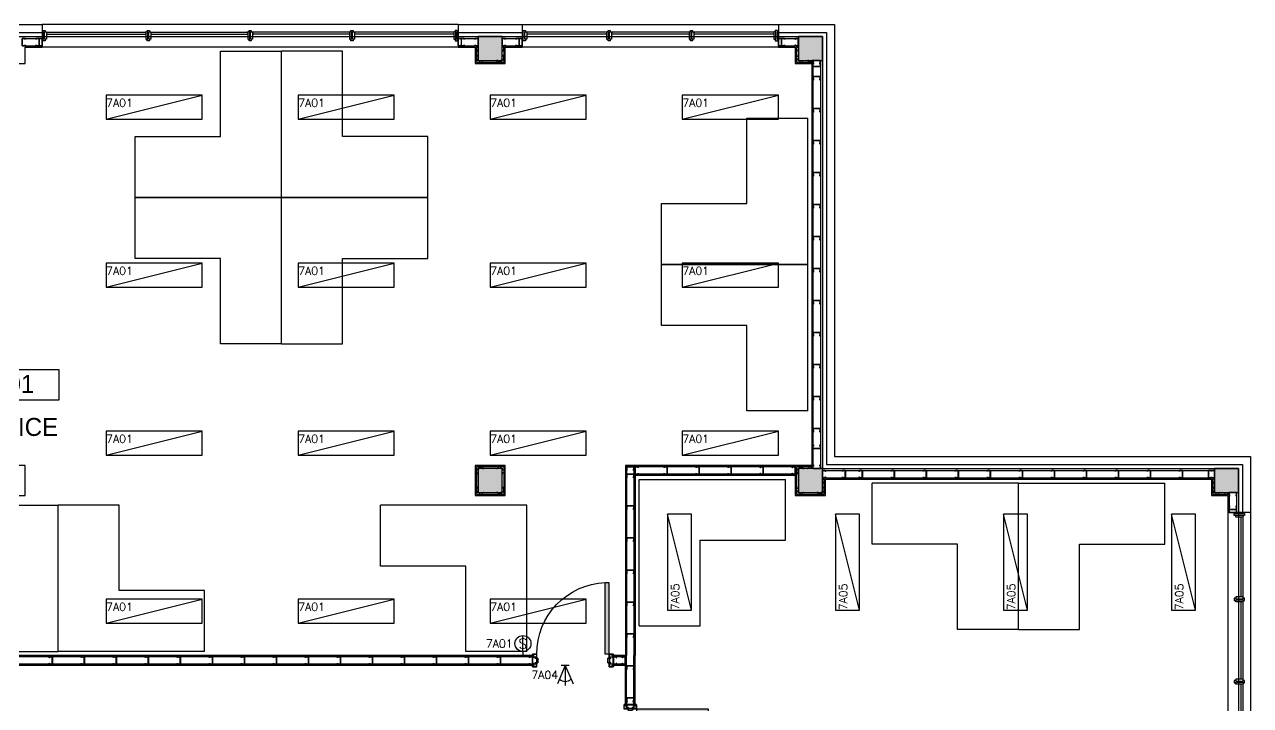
# Model space of a CAD drawing. Header units: millimetres. Extents: x 5414 to 278894, y 4264 to 146383.
# Drawn here: x 27094 to 42414, y 23489 to 32001 of the extents above; entities that cross this region are included whole.
import ezdxf
from ezdxf.enums import TextEntityAlignment as Align

# ---------------------------------------------------------------- set-up
doc = ezdxf.new("R2010")
doc.units = ezdxf.units.MM
doc.linetypes.add('Commercial Base Plan$0$ACAD_ISO02W100', pattern=[15, 12, -3])
for name, color, linetype in [('Commercial Base Plan$0$A-DR-INT', 6, 'Continuous'), ('Commercial Base Plan$0$A-GL-RMS-IDN', 6, 'Continuous'), ('Commercial Base Plan$0$A-PL-LAY-S', 6, 'Continuous'), ('Commercial Base Plan$0$I-FU-DSK', 6, 'Continuous'), ('E-NL-CLG-SYM', 5, 'Continuous')]:
    doc.layers.add(name, color=color, linetype=linetype)
doc.styles.add('Commercial Base Plan$0$STYLUS BT', font='stylu.ttf')
doc.styles.add('ROMANS 100', font='romans.shx', dxfattribs={"height": 100})
doc.styles.add('ROMANS 125', font='romans.shx', dxfattribs={"height": 125})

# ---------------------------------------------------------------- blocks, each defined once
blk = doc.blocks.new('*U146')
blk.add_line((0, -300), (1200, 0))
blk.add_lwpolyline([(0, -300), (1200, -300), (1200, 0), (0, 0)], close=True)
at = {"style": 'ROMANS 100'}
blk.add_attdef('CIRCUIT', text='', height=100, dxfattribs=at).set_placement((0, -46), align=Align.TOP_LEFT)
at = {"style": 'ROMANS 100', "flags": 1}
for tag, p in [('ROOM', (0, -198)), ('SPECIAL', (0, -351))]:
    blk.add_attdef(tag, text='', height=100, dxfattribs=at).set_placement(p, align=Align.TOP_LEFT)
blk = doc.blocks.new('*U87')
for p, q in [((-50, 0), (50, 0)), ((0, -50), (0, 0)), ((0, -50), (0, -250))]:
    blk.add_line(p, q)
blk.add_circle((0, -150), 100)
at = {"style": 'ROMANS 125'}
blk.add_text('S', height=125, dxfattribs=at).set_placement((0, -150), align=Align.MIDDLE_CENTER)
at = {"style": 'ROMANS 100'}
blk.add_attdef('CIRCUIT', text='', height=100, dxfattribs=at).set_placement((-384, -211), align=Align.TOP_CENTER)
at = {"style": 'ROMANS 100', "flags": 1}
for tag, p in [('ROOM', (-384, -373)), ('SPECIAL', (-384, -535))]:
    blk.add_attdef(tag, text='', height=100, dxfattribs=at).set_placement(p, align=Align.TOP_CENTER)
blk = doc.blocks.new('PASSIVE INFRARED DETECTOR')
for p, q in [((0, 0), (-96, 231)), ((0, 0), (0, 250)), ((0, 0), (96, 231)), ((-50, 0), (50, 0))]:
    blk.add_line(p, q)
blk.add_arc((0, 100), 100, 45, 135)
at = {"style": 'ROMANS 100'}
blk.add_attdef('CIRCUIT', text='', height=100, dxfattribs=at).set_placement((31, -39), align=Align.TOP_CENTER)
at = {"style": 'ROMANS 100', "flags": 1}
for tag, p in [('SPECIAL', (31, -274)), ('ROOM', (31, -164))]:
    blk.add_attdef(tag, text='', height=100, dxfattribs=at).set_placement(p, align=Align.TOP_CENTER)
blk = doc.blocks.new('Commercial Base Plan$0$wbC_Stud 92x38')
blk.add_lwpolyline([(-13, 38), (-3, 38, -0.414214), (0, 35), (0, 3, -0.414214), (-3, 0), (-89, 0, -0.414214), (-92, 3), (-92, 35, -0.414214), (-89, 38), (-79, 38), (-79, 37), (-89, 37, 0.414214), (-91, 35), (-91, 3, 0.414214), (-89, 1), (-3, 1, 0.414214), (-1, 3), (-1, 35, 0.414214), (-3, 37), (-13, 37)], format="xyb", close=True)
blk = doc.blocks.new('Commercial Base Plan$0$wbFurringChanel 70x22')
blk.add_lwpolyline([(5, 3), (0, 3, 0.414214), (0, 2), (0, 0, 0.414214), (0, 0), (16, 0, 0.394412), (16, 0), (17, 22, -0.394412), (18, 22), (18, 22, -0.198912), (19, 22), (19, 21, 0.198912), (19, 21), (51, 21), (51, 21, 0.198912), (51, 21), (51, 22, -0.198912), (52, 22), (52, 22, -0.394412), (53, 22), (54, 0, 0.394412), (54, 0), (70, 0, 0.414214), (70, 0), (70, 2, 0.414214), (70, 2), (65, 2)], format="xyb")
blk = doc.blocks.new('Commercial Base Plan$0$wbAluminJamb 127x44.5')
for p, q in [((-109.5, 39.25), (-127, 39.25)), ((-22.5, 56.5), (-17.5, 51.5)), ((0, 39.25), (-17.5, 39.25))]:
    blk.add_line(p, q)
at = {"color": 5}
for p, q in [((-47.5, 56.5), (-47.5, 66.5)), ((-22.5, 56.5), (-22.5, 66.5))]:
    blk.add_line(p, q, dxfattribs=at)
for points in [[(-127, 39.25), (-127, 12), (0, 12), (0, 39.25)], [(-22.5, 56.5), (-109.5, 56.5), (-109.5, 31.5), (-17.5, 31.5), (-17.5, 51.5)]]:
    blk.add_lwpolyline(points)
blk = doc.blocks.new('Commercial Base Plan$0$wbAluminMulion 127x44.5')
for p, q in [((-109.5, 13.625), (-127, 13.625)), ((-22.5, 30.875), (-17.5, 25.875)), ((0, 13.625), (-17.5, 13.625)), ((-22.5, -30.875), (-17.5, -25.875))]:
    blk.add_line(p, q)
at = {"color": 5}
for p, q in [((-47.5, 30.875), (-47.5, 40.875)), ((-22.5, 30.875), (-22.5, 40.875)), ((-47.5, -30.875), (-47.5, -40.875)), ((-22.5, -30.875), (-22.5, -40.875))]:
    blk.add_line(p, q, dxfattribs=at)
for points in [[(-127, 13.625), (-127, -13.625), (-109.5, -13.625)], [(-22.5, 30.875), (-109.5, 30.875), (-109.5, 5.875), (-17.5, 5.875), (-17.5, 25.875)], [(-17.5, -13.625), (0, -13.625), (0, 13.625)], [(-22.5, -30.875), (-109.5, -30.875), (-109.5, -5.875), (-17.5, -5.875), (-17.5, -25.875)]]:
    blk.add_lwpolyline(points)
blk = doc.blocks.new('Commercial Base Plan$0$wbW02Plan_3176x127(ro3200)')
for p, q in [((-3143.5, -22.5), (-2145.375, -22.5)), ((-3143.5, -47.5), (-2145.375, -47.5)), ((-2083.625, -22.5), (-1116.375, -22.5)), ((-2083.625, -47.5), (-1116.375, -47.5)), ((-1054.625, -22.5), (-56.5, -22.5)), ((-1054.625, -47.5), (-56.5, -47.5))]:
    blk.add_line(p, q)
at = {"rotation": 90}
for name, p in [('Commercial Base Plan$0$wbAluminMulion 127x44.5', (-2114.5, 0)), ('Commercial Base Plan$0$wbAluminMulion 127x44.5', (-1085.5, 0)), ('Commercial Base Plan$0$wbAluminJamb 127x44.5', (0, 0))]:
    blk.add_blockref(name, p, dxfattribs=at)
at = {"xscale": -1, "rotation": 270}
blk.add_blockref('Commercial Base Plan$0$wbAluminJamb 127x44.5', (-3200, 0), dxfattribs=at)
blk = doc.blocks.new('Commercial Base Plan$0$wbW01Plan_5176x127(ro5200)')
for p, q in [((-5143.5, -22.5), (-3902.625, -22.5)), ((-5143.5, -47.5), (-3902.625, -47.5)), ((-3840.875, -22.5), (-2630.875, -22.5)), ((-3840.875, -47.5), (-2630.875, -47.5)), ((-1359.125, -22.5), (-2569.125, -22.5)), ((-1359.125, -47.5), (-2569.125, -47.5)), ((-56.5, -22.5), (-1297.375, -22.5)), ((-56.5, -47.5), (-1297.375, -47.5))]:
    blk.add_line(p, q)
at = {"rotation": 90}
for name, p in [('Commercial Base Plan$0$wbAluminMulion 127x44.5', (-3871.75, 0)), ('Commercial Base Plan$0$wbAluminMulion 127x44.5', (-2600, 0)), ('Commercial Base Plan$0$wbAluminMulion 127x44.5', (-1328.25, 0)), ('Commercial Base Plan$0$wbAluminJamb 127x44.5', (0, 0))]:
    blk.add_blockref(name, p, dxfattribs=at)
at = {"xscale": -1, "rotation": 270}
blk.add_blockref('Commercial Base Plan$0$wbAluminJamb 127x44.5', (-5200, 0), dxfattribs=at)
blk = doc.blocks.new('Commercial Base Plan$0$att.RoomName&Number')
blk.add_lwpolyline([(-7.5, 0), (7.5, 0), (7.5, 5), (-7.5, 5)], close=True)
at = {"style": 'Commercial Base Plan$0$STYLUS BT'}
for tag, p in [('ROOM_NAME', (0, 9.5)), ('ROOM', (0, 2.5))]:
    blk.add_attdef(tag, text='', height=3, dxfattribs=at).set_placement(p, align=Align.MIDDLE)
blk = doc.blocks.new('Commercial Base Plan$0$wbDoorPlan 900x124(1010ro)')
for p, q in [((55, 976), (55, 77)), ((100, 976), (55, 976)), ((100, 77), (100, 976)), ((1, -35), (1, 35)), ((55, 77), (100, 77)), ((1009, -35), (1009, 35))]:
    blk.add_line(p, q)
for points in [[(9, 65), (2, 65, -0.414214), (1, 66), (1, 77, -0.414214), (2, 78), (50, 78, -0.414214), (51, 77), (51, 29, 0.414214), (52, 28), (66, 28, -0.414214), (67, 27), (67, -27, -0.414214), (66, -28), (52, -28, 0.414214), (51, -29), (51, -77, -0.414214), (50, -78), (2, -78, -0.414214), (1, -77), (1, -66, -0.414214), (2, -65), (9, -65), (9, -64), (2, -64, 0.414214), (0, -66), (0, -77, 0.414214), (2, -79), (50, -79, 0.414214), (52, -77), (52, -29), (66, -29, 0.414214), (68, -27), (68, 27, 0.414214), (66, 29), (52, 29), (52, 77, 0.414214), (50, 79), (2, 79, 0.414214), (0, 77), (0, 66, 0.414214), (2, 64), (9, 64)], [(1001, 65), (1008, 65, 0.414214), (1009, 66), (1009, 77, 0.414214), (1008, 78), (960, 78, 0.414214), (959, 77), (959, 29, -0.414214), (958, 28), (944, 28, 0.414214), (943, 27), (943, -27, 0.414214), (944, -28), (958, -28, -0.414214), (959, -29), (959, -77, 0.414214), (960, -78), (1008, -78, 0.414214), (1009, -77), (1009, -66, 0.414214), (1008, -65), (1001, -65), (1001, -64), (1008, -64, -0.414214), (1010, -66), (1010, -77, -0.414214), (1008, -79), (960, -79, -0.414214), (958, -77), (958, -29), (944, -29, -0.414214), (942, -27), (942, 27, -0.414214), (944, 29), (958, 29), (958, 77, -0.414214), (960, 79), (1008, 79, -0.414214), (1010, 77), (1010, 66, -0.414214), (1008, 64), (1001, 64)]]:
    blk.add_lwpolyline(points, format="xyb", close=True)
for points in [[(0, -34), (0, 34), (20, 45), (15, 51), (15, 77), (50, 77), (50, -77), (15, -77), (15, -52), (20, -45)], [(1010, -34), (1010, 34), (990, 45), (995, 51), (995, 77), (960, 77), (960, -77), (995, -77), (995, -52), (990, -45)]]:
    blk.add_lwpolyline(points, close=True)
for centre in [(35, 36), (975, 36), (35, -36), (975, -36)]:
    blk.add_circle(centre, 8)
blk.add_arc((59, 78), 899, 359.9419, 87.4119)
blk.add_solid([(55, 976), (100, 976), (55, 77), (100, 77)])
blk = doc.blocks.new('Commercial Base Plan$0$desk')
for p, q in [((0, 1829), (0, 0)), ((0, 1829), (762, 1829)), ((762, 1829), (762, 762)), ((762, 762), (1829, 762)), ((1829, 762), (1829, 0)), ((0, 0), (1829, 0))]:
    blk.add_line(p, q)

msp = doc.modelspace()

# ---------------------------------------------------------------- hatches: boundary and pattern name
at = {"layer": 'Commercial Base Plan$0$A-PL-LAY-S'}
for points in [[(33064, 31851.2), (32764, 31851.2), (32764, 31551.2), (33064, 31551.2)], [(37064, 31851.2), (36764, 31851.2), (36764, 31551.2), (37064, 31551.2)], [(33064, 26451.2), (32764, 26451.2), (32764, 26151.2), (33064, 26151.2)], [(37064, 26451.2), (36764, 26451.2), (36764, 26151.2), (37064, 26151.2)], [(42264, 26451.2), (41964, 26451.2), (41964, 26151.2), (42264, 26151.2)]]:
    msp.add_hatch(color=256, dxfattribs=at).paths.add_polyline_path(points)

# ---------------------------------------------------------------- linework, layer by layer
for p, q in [((32514, 32001.2), (27314, 32001.2)), ((27314, 32001.2), (27314, 31718.2)), ((32514, 32001.2), (32514, 31718.2)), ((33314, 32001.2), (36514, 32001.2)), ((33314, 32001.2), (33314, 31718.2)), ((36514, 32001.2), (36514, 31718.2)), ((32514, 31718.2), (27314, 31718.2)), ((36514, 31718.2), (33314, 31718.2)), ((36726, 26489.2), (34602, 26489.2)), ((34602, 26489.2), (34602, 24113.2)), ((34618, 26489.2), (34618, 24113.2)), ((36726, 26473.2), (34618, 26473.2)), ((34710, 26473.2), (34710, 24113.2)), ((34726, 26473.2), (34726, 24113.2)), ((36726, 26381.2), (34726, 26381.2)), ((36726, 26365.2), (34726, 26365.2)), ((42131, 25901.2), (42131, 22701.2)), ((42414, 25901.2), (42131, 25901.2)), ((42414, 25901.2), (42414, 22701.2)), ((33442, 23989.2), (33442, 24113.2)), ((34452, 23989.2), (34452, 24113.2)), ((34602, 23989.2), (34602, 24113.2)), ((34618, 23499.2), (34618, 24113.2)), ((34602, 24005.2), (34452, 24005.2)), ((34602, 23499.2), (34726, 23499.2))]:
    msp.add_line(p, q, dxfattribs=at)
at = {"layer": 'Commercial Base Plan$0$A-PL-LAY-S', "linetype": 'Continuous'}
for points in [[(26514, 32001.2), (27314, 32001.2)], [(26514, 31901.2), (27314, 31901.2)], [(32514, 32001.2), (33314, 32001.2)], [(32514, 31901.2), (33314, 31901.2)], [(36514, 32001.2), (37214, 32001.2), (37214, 26601.2), (42414, 26601.2), (42414, 25901.2)], [(36514, 31901.2), (37114, 31901.2), (37114, 26501.2), (42314, 26501.2), (42314, 25901.2)], [(27064, 31826.2), (27314, 31826.2)], [(27064, 31734.2), (27314, 31734.2)], [(32514, 31826.2), (32764, 31826.2)], [(32514, 31734.2), (32764, 31734.2)], [(33064, 31826.2), (33314, 31826.2)], [(33064, 31734.2), (33314, 31734.2)], [(36514, 31826.2), (36764, 31826.2)], [(36514, 31734.2), (36764, 31734.2)], [(36947, 31551.2), (36947, 26451.2)], [(37039, 31551.2), (37039, 26451.2)], [(37064, 26426.2), (41964, 26426.2)], [(37064, 26334.2), (41964, 26334.2)], [(42147, 26151.2), (42147, 25901.2)], [(42239, 26151.2), (42239, 25901.2)]]:
    msp.add_lwpolyline(points, dxfattribs=at)
at = {"layer": 'Commercial Base Plan$0$A-PL-LAY-S', "linetype": 'Commercial Base Plan$0$ACAD_ISO02W100'}
msp.add_lwpolyline([(42264, 26451.2), (42264, 12151.2), (37064, 12151.2), (37064, 6751.2), (10764, 6751.2), (10764, 12151.2), (5564, 12151.2), (5564, 26451.2), (10764, 26451.2), (10764, 31851.2), (37064, 31851.2), (37064, 26451.2), (42264, 26451.2)], dxfattribs=at)
at = {"layer": 'Commercial Base Plan$0$A-PL-LAY-S'}
for points in [[(26514, 31718.2), (26726, 31718.2), (26726, 31513.2), (27102, 31513.2), (27102, 31718.2), (27314, 31718.2)], [(32514, 31718.2), (32726, 31718.2), (32726, 31513.2), (33102, 31513.2), (33102, 31718.2), (33314, 31718.2)], [(32742, 31734.2), (32742, 31529.2), (33086, 31529.2), (33086, 31734.2)], [(36514, 31718.2), (36726, 31718.2), (36726, 31513.2), (36931, 31513.2), (36931, 26489.2), (36726, 26489.2), (36726, 26113.2), (37102, 26113.2), (37102, 26318.2), (41926, 26318.2), (41926, 26113.2), (42131, 26113.2), (42131, 25901.2)], [(36742, 31734.2), (36742, 31529.2), (36947, 31529.2)], [(36947, 26473.2), (36742, 26473.2), (36742, 26129.2), (37086, 26129.2), (37086, 26334.2)], [(41942, 26334.2), (41942, 26129.2), (42147, 26129.2)], [(33442, 24113.2), (22262, 24113.2)], [(33442, 24097.2), (22262, 24097.2)], [(34602, 24113.2), (34452, 24113.2)], [(34602, 24097.2), (34452, 24097.2)], [(34710, 23499.2), (34710, 24113.2)], [(34726, 23499.2), (34726, 24113.2)], [(33442, 24005.2), (22262, 24005.2)], [(33442, 23989.2), (22262, 23989.2)], [(34602, 23499.2), (34602, 23989.2), (34452, 23989.2)]]:
    msp.add_lwpolyline(points, dxfattribs=at)
for points in [[(33064, 31851.2), (32764, 31851.2), (32764, 31551.2), (33064, 31551.2)], [(37064, 31851.2), (36764, 31851.2), (36764, 31551.2), (37064, 31551.2)], [(33086, 26473.2), (32742, 26473.2), (32742, 26129.2), (33086, 26129.2)], [(33064, 26451.2), (32764, 26451.2), (32764, 26151.2), (33064, 26151.2)], [(37064, 26451.2), (36764, 26451.2), (36764, 26151.2), (37064, 26151.2)], [(42264, 26451.2), (41964, 26451.2), (41964, 26151.2), (42264, 26151.2)]]:
    msp.add_lwpolyline(points, close=True, dxfattribs=at)
at = {"layer": 'Commercial Base Plan$0$A-PL-LAY-S', "linetype": 'Continuous'}
for points in [[(27102, 26489.2), (26726, 26489.2), (26726, 26113.2), (27102, 26113.2)], [(33102, 26489.2), (32726, 26489.2), (32726, 26113.2), (33102, 26113.2)]]:
    msp.add_lwpolyline(points, close=True, dxfattribs=at)

# ---------------------------------------------------------------- block references
at = {"layer": 'Commercial Base Plan$0$A-DR-INT', "xscale": -1}
msp.add_blockref('Commercial Base Plan$0$wbDoorPlan 900x124(1010ro)', (34452, 24051.2), dxfattribs=at)
at = {"layer": 'Commercial Base Plan$0$A-DR-INT', "rotation": 270}
msp.add_blockref('Commercial Base Plan$0$wbDoorPlan 900x124(1010ro)', (34664, 23499.2), dxfattribs=at)
at = {"layer": 'Commercial Base Plan$0$A-GL-RMS-IDN'}
ref = msp.add_blockref('Commercial Base Plan$0$att.RoomName&Number', (26962.7, 27683.2), dxfattribs=dict(at, xscale=75, yscale=75, zscale=75, rotation=180))
ref.add_attrib('ROOM', '701', dxfattribs={"layer": '0', "height": 225, "style": 'Commercial Base Plan$0$STYLUS BT'}).set_placement((26964.7, 27508.6), align=Align.MIDDLE)
ref.add_attrib('ROOM_NAME', 'OFFICE', dxfattribs={"layer": '0', "height": 225, "style": 'Commercial Base Plan$0$STYLUS BT'}).set_placement((26962.7, 26970.7), align=Align.MIDDLE)
at = {"layer": 'Commercial Base Plan$0$A-PL-LAY-S', "xscale": -1}
for name, p in [('Commercial Base Plan$0$wbW01Plan_5176x127(ro5200)', (27314, 31926.2)), ('Commercial Base Plan$0$wbW02Plan_3176x127(ro3200)', (33314, 31926.2)), ('Commercial Base Plan$0$wbC_Stud 92x38', (36947, 31475.2)), ('Commercial Base Plan$0$wbC_Stud 92x38', (36947, 26701.2)), ('Commercial Base Plan$0$wbFurringChanel 70x22', (33064, 26451.2)), ('Commercial Base Plan$0$wbFurringChanel 70x22', (36947, 26451.2)), ('Commercial Base Plan$0$wbC_Stud 92x38', (36947, 26451.2)), ('Commercial Base Plan$0$wbC_Stud 92x38', (42147, 25939.2)), ('Commercial Base Plan$0$wbC_Stud 92x38', (42147, 25901.2)), ('Commercial Base Plan$0$wbC_Stud 92x38', (34618, 23499.2))]:
    msp.add_blockref(name, p, dxfattribs=at)
for name, p, rotation in [('Commercial Base Plan$0$wbC_Stud 92x38', (27064, 31826.2), 270), ('Commercial Base Plan$0$wbC_Stud 92x38', (32514, 31826.2), 270), ('Commercial Base Plan$0$wbC_Stud 92x38', (32552, 31826.2), 270), ('Commercial Base Plan$0$wbC_Stud 92x38', (33064, 31826.2), 270), ('Commercial Base Plan$0$wbFurringChanel 70x22', (33064, 31664.2), 270), ('Commercial Base Plan$0$wbC_Stud 92x38', (36514, 31826.2), 270), ('Commercial Base Plan$0$wbC_Stud 92x38', (36552, 31826.2), 270), ('Commercial Base Plan$0$wbFurringChanel 70x22', (33064, 31551.2), 270), ('Commercial Base Plan$0$wbFurringChanel 70x22', (32764, 31551.2), 180), ('Commercial Base Plan$0$wbFurringChanel 70x22', (36764, 31551.2), 180), ('Commercial Base Plan$0$wbFurringChanel 70x22', (32764, 26451.2), 90), ('Commercial Base Plan$0$wbC_Stud 92x38', (34726, 26473.2), 270), ('Commercial Base Plan$0$wbFurringChanel 70x22', (36764, 26451.2), 90), ('Commercial Base Plan$0$wbFurringChanel 70x22', (33064, 26151.2), 270), ('Commercial Base Plan$0$wbFurringChanel 70x22', (37064, 26151.2), 270), ('Commercial Base Plan$0$wbFurringChanel 70x22', (41964, 26334.2), 90), ('Commercial Base Plan$0$wbFurringChanel 70x22', (32764, 26151.2), 180), ('Commercial Base Plan$0$wbFurringChanel 70x22', (36764, 26151.2), 180), ('Commercial Base Plan$0$wbFurringChanel 70x22', (41964, 26151.2), 180), ('Commercial Base Plan$0$wbFurringChanel 70x22', (42077, 26151.2), 180), ('Commercial Base Plan$0$wbC_Stud 92x38', (34452, 24097.2), 270)]:
    msp.add_blockref(name, p, dxfattribs=dict(at, rotation=rotation))
at = {"layer": 'Commercial Base Plan$0$A-PL-LAY-S'}
for name, p, rotation in [('Commercial Base Plan$0$wbC_Stud 92x38', (27276, 31826.2), 90.00000000000001), ('Commercial Base Plan$0$wbC_Stud 92x38', (27314, 31826.2), 90.00000000000001), ('Commercial Base Plan$0$wbC_Stud 92x38', (32764, 31826.2), 90.00000000000001), ('Commercial Base Plan$0$wbFurringChanel 70x22', (32764, 31664.2), 90.00000000000001), ('Commercial Base Plan$0$wbC_Stud 92x38', (33276, 31826.2), 90.00000000000001), ('Commercial Base Plan$0$wbC_Stud 92x38', (33314, 31826.2), 90.00000000000001), ('Commercial Base Plan$0$wbC_Stud 92x38', (36764, 31826.2), 90.00000000000001), ('Commercial Base Plan$0$wbFurringChanel 70x22', (36764, 31664.2), 90.00000000000001), ('Commercial Base Plan$0$wbFurringChanel 70x22', (32764, 31551.2), 90.00000000000001), ('Commercial Base Plan$0$wbFurringChanel 70x22', (36764, 31551.2), 90.00000000000001), ('Commercial Base Plan$0$wbFurringChanel 70x22', (33064, 31551.2), 180), ('Commercial Base Plan$0$wbFurringChanel 70x22', (36947, 31551.2), 180), ('Commercial Base Plan$0$wbC_Stud 92x38', (36947, 31551.2), 180), ('Commercial Base Plan$0$wbC_Stud 92x38', (36947, 31351.2), 180), ('Commercial Base Plan$0$wbC_Stud 92x38', (36947, 30951.2), 180), ('Commercial Base Plan$0$wbC_Stud 92x38', (36947, 30551.2), 180), ('Commercial Base Plan$0$wbC_Stud 92x38', (36947, 30151.2), 180), ('Commercial Base Plan$0$wbC_Stud 92x38', (36947, 29751.2), 180), ('Commercial Base Plan$0$wbC_Stud 92x38', (36947, 29351.2), 180), ('Commercial Base Plan$0$wbC_Stud 92x38', (36947, 28951.2), 180), ('Commercial Base Plan$0$wbC_Stud 92x38', (36947, 28551.2), 180), ('Commercial Base Plan$0$wbC_Stud 92x38', (36947, 28151.2), 180), ('Commercial Base Plan$0$wbC_Stud 92x38', (36947, 27751.2), 180), ('Commercial Base Plan$0$wbC_Stud 92x38', (36947, 27351.2), 180), ('Commercial Base Plan$0$wbC_Stud 92x38', (36947, 26951.2), 180), ('Commercial Base Plan$0$wbFurringChanel 70x22', (33064, 26451.2), 270), ('Commercial Base Plan$0$wbC_Stud 92x38', (34618, 26473.2), 180), ('Commercial Base Plan$0$wbC_Stud 92x38', (34618, 26381.2), 180), ('Commercial Base Plan$0$wbC_Stud 92x38', (35126, 26473.2), 90.00000000000001), ('Commercial Base Plan$0$wbC_Stud 92x38', (35526, 26473.2), 90.00000000000001), ('Commercial Base Plan$0$wbC_Stud 92x38', (35926, 26473.2), 90.00000000000001), ('Commercial Base Plan$0$wbC_Stud 92x38', (36326, 26473.2), 90.00000000000001), ('Commercial Base Plan$0$wbC_Stud 92x38', (36726, 26473.2), 90.00000000000001), ('Commercial Base Plan$0$wbC_Stud 92x38', (37064, 26334.2), 270), ('Commercial Base Plan$0$wbC_Stud 92x38', (37352, 26426.2), 90.00000000000001), ('Commercial Base Plan$0$wbC_Stud 92x38', (37564, 26426.2), 90.00000000000001), ('Commercial Base Plan$0$wbC_Stud 92x38', (37964, 26426.2), 90.00000000000001), ('Commercial Base Plan$0$wbC_Stud 92x38', (38364, 26426.2), 90.00000000000001), ('Commercial Base Plan$0$wbC_Stud 92x38', (38764, 26426.2), 90.00000000000001), ('Commercial Base Plan$0$wbC_Stud 92x38', (39164, 26426.2), 90.00000000000001), ('Commercial Base Plan$0$wbC_Stud 92x38', (39564, 26426.2), 90.00000000000001), ('Commercial Base Plan$0$wbC_Stud 92x38', (39964, 26426.2), 90.00000000000001), ('Commercial Base Plan$0$wbC_Stud 92x38', (40364, 26426.2), 90.00000000000001), ('Commercial Base Plan$0$wbC_Stud 92x38', (40764, 26426.2), 90.00000000000001), ('Commercial Base Plan$0$wbC_Stud 92x38', (41164, 26426.2), 90.00000000000001), ('Commercial Base Plan$0$wbC_Stud 92x38', (41564, 26426.2), 90.00000000000001), ('Commercial Base Plan$0$wbC_Stud 92x38', (41888, 26334.2), 270), ('Commercial Base Plan$0$wbC_Stud 92x38', (41964, 26426.2), 90.00000000000001), ('Commercial Base Plan$0$wbFurringChanel 70x22', (32764, 26151.2), 90.00000000000001), ('Commercial Base Plan$0$wbFurringChanel 70x22', (36764, 26151.2), 90.00000000000001), ('Commercial Base Plan$0$wbFurringChanel 70x22', (37064, 26334.2), 270), ('Commercial Base Plan$0$wbFurringChanel 70x22', (41964, 26151.2), 90.00000000000001), ('Commercial Base Plan$0$wbFurringChanel 70x22', (33064, 26151.2), 180), ('Commercial Base Plan$0$wbFurringChanel 70x22', (37064, 26151.2), 180), ('Commercial Base Plan$0$wbC_Stud 92x38', (42147, 26151.2), 180), ('Commercial Base Plan$0$wbC_Stud 92x38', (34618, 25984.2), 180), ('Commercial Base Plan$0$wbW02Plan_3176x127(ro3200)', (42339, 22701.2), 270), ('Commercial Base Plan$0$wbC_Stud 92x38', (34618, 25584.2), 180), ('Commercial Base Plan$0$wbC_Stud 92x38', (34618, 25181.2), 180), ('Commercial Base Plan$0$wbC_Stud 92x38', (34618, 24781.2), 180), ('Commercial Base Plan$0$wbC_Stud 92x38', (34618, 24384.2), 180), ('Commercial Base Plan$0$wbC_Stud 92x38', (27442, 24097.2), 90.00000000000001), ('Commercial Base Plan$0$wbC_Stud 92x38', (27842, 24097.2), 90.00000000000001), ('Commercial Base Plan$0$wbC_Stud 92x38', (28242, 24097.2), 90.00000000000001), ('Commercial Base Plan$0$wbC_Stud 92x38', (28642, 24097.2), 90.00000000000001), ('Commercial Base Plan$0$wbC_Stud 92x38', (29042, 24097.2), 90.00000000000001), ('Commercial Base Plan$0$wbC_Stud 92x38', (29442, 24097.2), 90.00000000000001), ('Commercial Base Plan$0$wbC_Stud 92x38', (29842, 24097.2), 90.00000000000001), ('Commercial Base Plan$0$wbC_Stud 92x38', (30242, 24097.2), 90.00000000000001), ('Commercial Base Plan$0$wbC_Stud 92x38', (30642, 24097.2), 90.00000000000001), ('Commercial Base Plan$0$wbC_Stud 92x38', (31042, 24097.2), 90.00000000000001), ('Commercial Base Plan$0$wbC_Stud 92x38', (31442, 24097.2), 90.00000000000001), ('Commercial Base Plan$0$wbC_Stud 92x38', (31842, 24097.2), 90.00000000000001), ('Commercial Base Plan$0$wbC_Stud 92x38', (32242, 24097.2), 90.00000000000001), ('Commercial Base Plan$0$wbC_Stud 92x38', (32642, 24097.2), 90.00000000000001), ('Commercial Base Plan$0$wbC_Stud 92x38', (33042, 24097.2), 90.00000000000001), ('Commercial Base Plan$0$wbC_Stud 92x38', (33442, 24097.2), 90.00000000000001), ('Commercial Base Plan$0$wbC_Stud 92x38', (34602, 24097.2), 90.00000000000001), ('Commercial Base Plan$0$wbC_Stud 92x38', (34618, 23984.2), 180), ('Commercial Base Plan$0$wbC_Stud 92x38', (34618, 23584.2), 180)]:
    msp.add_blockref(name, p, dxfattribs=dict(at, rotation=rotation))
for p in [(32764, 26451.2), (36764, 26451.2)]:
    msp.add_blockref('Commercial Base Plan$0$wbFurringChanel 70x22', p, dxfattribs=at)
at = {"layer": 'Commercial Base Plan$0$I-FU-DSK'}
for p, rotation in [((30304.8, 29839.2), 90.00000000000001), ((36881, 29000), 90.00000000000001), ((30304.8, 29839.2), 180), ((36881, 29000), 180), ((39514, 26268.2), 180), ((27513.8, 24163.2), 90.00000000000001), ((33372.1, 25992.2), 180)]:
    msp.add_blockref('Commercial Base Plan$0$desk', p, dxfattribs=dict(at, rotation=rotation))
at = {"layer": 'Commercial Base Plan$0$I-FU-DSK', "xscale": -1}
for p, rotation in [((30304.8, 29839.2), 270), ((30304.8, 29839.2), 180), ((34776, 26315.2), 180), ((39514, 26268.2), 180), ((27513.8, 24163.2), 270)]:
    msp.add_blockref('Commercial Base Plan$0$desk', p, dxfattribs=dict(at, rotation=rotation))
at = {"layer": 'E-NL-CLG-SYM'}
for p in [(28114, 31118.2), (30514, 31118.2), (32914, 31118.2), (35314, 31118.2), (28114, 29018.2), (30514, 29018.2), (32914, 29018.2), (35314, 29018.2), (28114, 26918.2), (30514, 26918.2), (32914, 26918.2), (35314, 26918.2), (28114, 24818.2), (30514, 24818.2), (32914, 24818.2)]:
    msp.add_blockref('*U146', p, dxfattribs=at).add_auto_attribs({'CIRCUIT': '7A01'})
at = {"layer": 'E-NL-CLG-SYM', "rotation": 90.00000000000001}
for p in [(35128.5, 24678.2), (37228.5, 24678.2), (39328.5, 24678.2), (41428.5, 24678.2)]:
    msp.add_blockref('*U146', p, dxfattribs=at).add_auto_attribs({'CIRCUIT': '7A05'})
at = {"layer": 'E-NL-CLG-SYM'}
ref = msp.add_blockref('*U87', (33323, 24113.2), dxfattribs=dict(at, rotation=179.9999999999999))
ref.add_attrib('CIRCUIT', '7A01', dxfattribs={"layer": '0', "height": 100, "style": 'ROMANS 100'}).set_placement((33026.3, 24312.9), align=Align.TOP_CENTER)
ref = msp.add_blockref('PASSIVE INFRARED DETECTOR', (33852, 23989.2), dxfattribs=dict(at, rotation=180))
ref.add_attrib('CIRCUIT', '7A04', dxfattribs={"layer": '0', "height": 100, "style": 'ROMANS 100'}).set_placement((33594.7, 23920.3), align=Align.TOP_CENTER)

doc.saveas('drawing.dxf')
